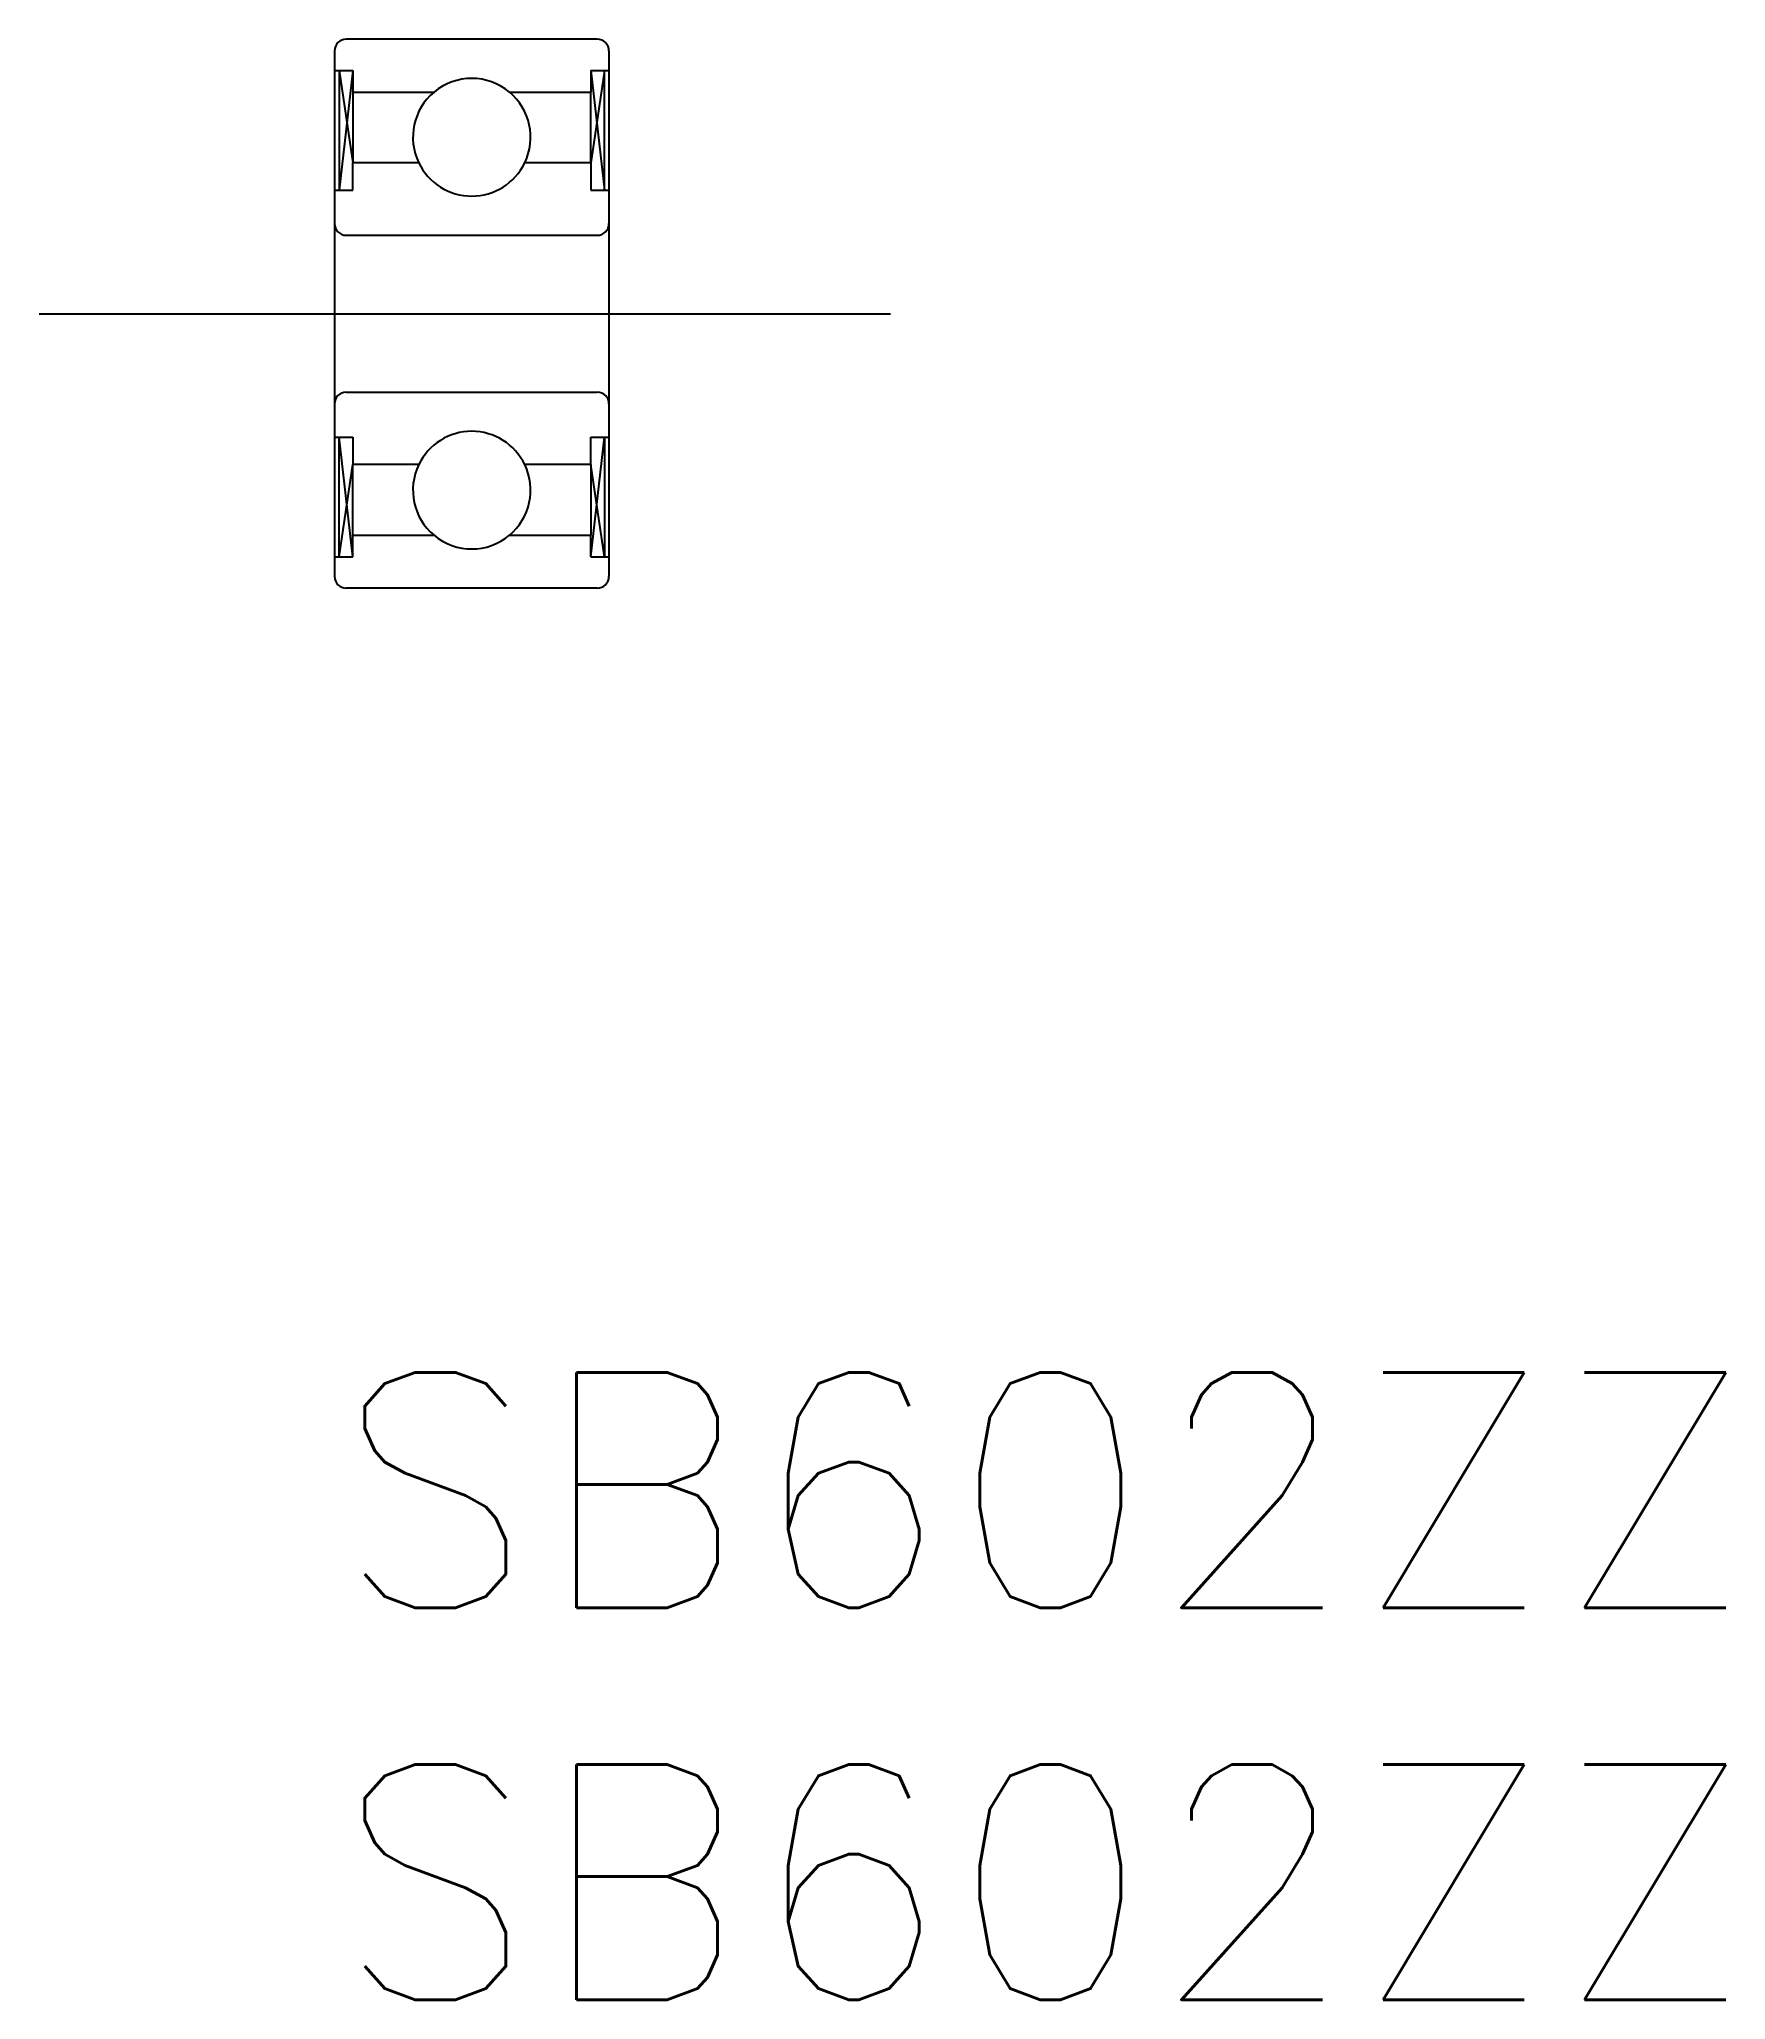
# Model space of a CAD drawing. Extents: x -3.8 to 17.7, y -8 to 17.
import ezdxf

# ---------------------------------------------------------------- set-up
doc = ezdxf.new("R2010")
doc.units = 0
doc.header["$LTSCALE"] = 0.5
doc.linetypes.add('CENTER', pattern=[50.8, 31.75, -6.35, 6.35, -6.35])
for name, color, linetype in [('MSM_CENTER', 1, 'CENTER'), ('MSM_CONTINUOUS', 7, 'CONTINUOUS'), ('MSM_NARROW', 5, 'CONTINUOUS'), ('MSM_PART_NUMBER', 7, 'CONTINUOUS')]:
    doc.layers.add(name, color=color, linetype=linetype)
doc.styles.get("Standard").update_dxf_attribs({"font": 'txt.shx', "height": 1, "bigfont": 'bigfont.shx'})

# ---------------------------------------------------------------- blocks, each defined once
blk = doc.blocks.new('*U6')
at = {"layer": 'MSM_PART_NUMBER'}
blk.add_text('SB602ZZ', height=3, dxfattribs=at).set_placement((0, -3))
blk = doc.blocks.new('*U7')
at = {"layer": 'MSM_PART_NUMBER'}
blk.add_text('SB602ZZ', height=3, dxfattribs=at).set_placement((0, -8))

msp = doc.modelspace()

# ---------------------------------------------------------------- linework, layer by layer
at = {"layer": 'MSM_CENTER'}
msp.add_line((-3.766, 13.5), (7.089, 13.5), dxfattribs=at)
at = {"layer": 'MSM_CONTINUOUS'}
for p, q in [((3.35, 17), (0.15, 17)), ((0, 16.85), (0, 10.15)), ((3.5, 16.85), (3.5, 10.15)), ((0, 16.6), (0.232, 16.6)), ((0.058, 16.6), (0.058, 15.075)), ((0.232, 16.6), (0.232, 16.325)), ((3.268, 16.6), (3.5, 16.6)), ((3.268, 16.6), (3.268, 16.325)), ((3.442, 15.075), (3.442, 16.6)), ((0.232, 16.325), (1.268, 16.325)), ((0.232, 16.325), (0.232, 15.425)), ((2.232, 16.325), (3.268, 16.325)), ((3.268, 15.425), (3.268, 16.325)), ((1.074, 15.425), (0.232, 15.425)), ((0.232, 15.075), (0.232, 15.425)), ((3.268, 15.425), (2.426, 15.425)), ((3.268, 15.425), (3.268, 15.075)), ((0, 15.075), (0.232, 15.075)), ((3.268, 15.075), (3.5, 15.075)), ((0.15, 14.5), (3.35, 14.5)), ((0.15, 12.5), (3.35, 12.5)), ((0, 11.925), (0.232, 11.925)), ((0.058, 10.4), (0.058, 11.925)), ((0.232, 11.925), (0.232, 11.575)), ((3.268, 11.925), (3.5, 11.925)), ((3.268, 11.575), (3.268, 11.925)), ((3.442, 11.925), (3.442, 10.4)), ((1.074, 11.575), (0.232, 11.575)), ((0.232, 10.675), (0.232, 11.575)), ((3.268, 11.575), (2.426, 11.575)), ((3.268, 11.575), (3.268, 10.675)), ((0.232, 10.675), (1.268, 10.675)), ((0.232, 10.4), (0.232, 10.675)), ((2.232, 10.675), (3.268, 10.675)), ((3.268, 10.4), (3.268, 10.675)), ((0, 10.4), (0.232, 10.4)), ((3.268, 10.4), (3.5, 10.4)), ((3.35, 10), (0.15, 10))]:
    msp.add_line(p, q, dxfattribs=at)
for centre, radius, start, end in [((3.35, 16.85), 0.15, 0, 90), ((0.15, 16.85), 0.15, 90, 180), ((1.75, 15.75), 0.75, 50.0555, 129.9445), ((1.75, 15.75), 0.75, 129.9445, 205.6793), ((1.75, 15.75), 0.75, 334.3207, 50.0555), ((1.75, 15.75), 0.75, 205.6793, 334.3207), ((0.15, 14.65), 0.15, 180, 270), ((3.35, 14.65), 0.15, 270, 0), ((0.15, 12.35), 0.15, 90, 180), ((3.35, 12.35), 0.15, 0, 90), ((1.75, 11.25), 0.75, 25.6793, 154.3207), ((1.75, 11.25), 0.75, 154.3207, 230.0555), ((1.75, 11.25), 0.75, 309.9445, 25.6793), ((1.75, 11.25), 0.75, 230.0555, 309.9445), ((0.15, 10.15), 0.15, 180, 270), ((3.35, 10.15), 0.15, 270, 0)]:
    msp.add_arc(centre, radius, start, end, dxfattribs=at)
at = {"layer": 'MSM_NARROW'}
for p, q in [((0.232, 16.6), (0.058, 15.075)), ((0.058, 16.6), (0.232, 15.425)), ((3.442, 16.6), (3.268, 15.425)), ((3.268, 16.6), (3.442, 15.075)), ((0.232, 10.4), (0.058, 11.925)), ((3.268, 10.4), (3.442, 11.925)), ((0.058, 10.4), (0.232, 11.575)), ((3.442, 10.4), (3.268, 11.575))]:
    msp.add_line(p, q, dxfattribs=at)

# ---------------------------------------------------------------- block references
at = {"layer": 'MSM_CONTINUOUS'}
for name in ['*U6', '*U7']:
    msp.add_blockref(name, (0, 0), dxfattribs=at)

doc.saveas('drawing.dxf')
